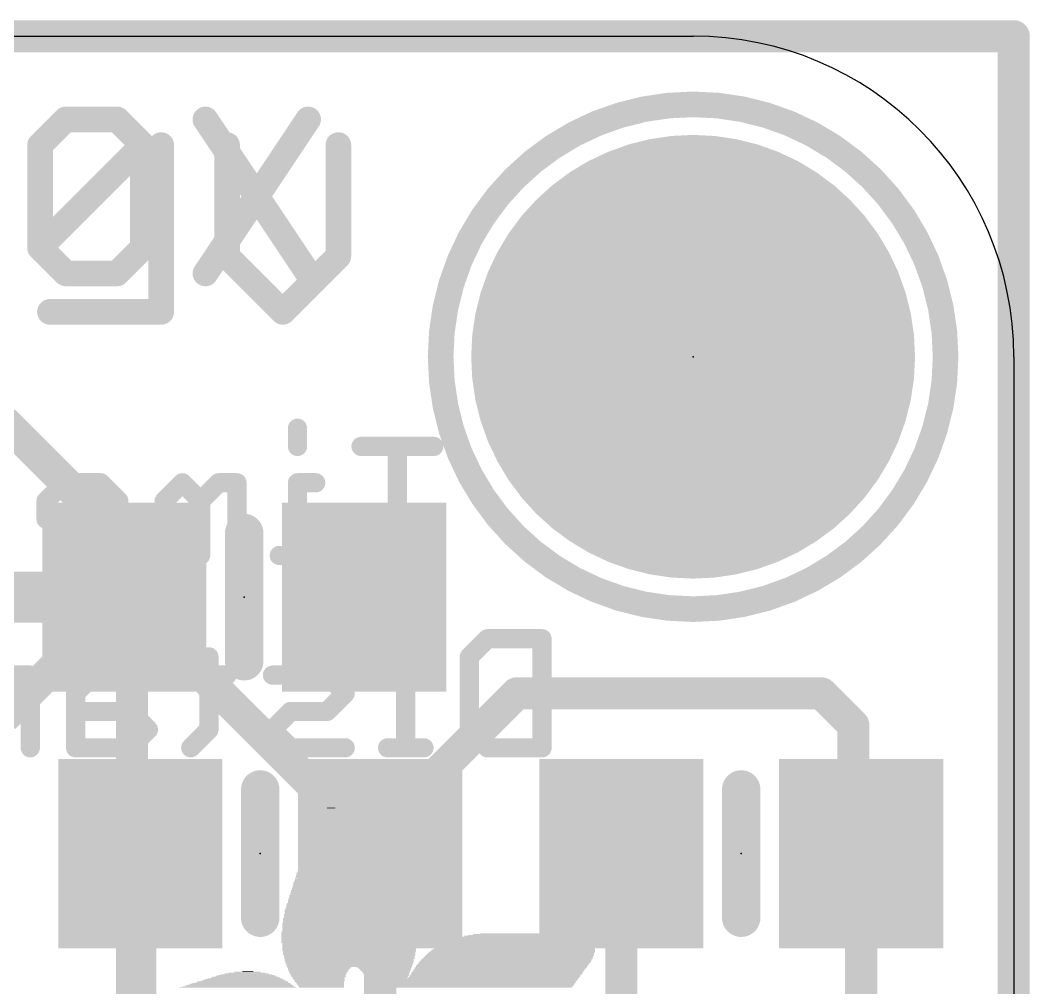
# Model space of a CAD drawing. Extents: x -0.1 to 20.4, y -0.1 to 17.9.
# Drawn here: x 12.45 to 20.45, y 10.24 to 17.91 of the extents above; entities that cross this region are included whole.
import ezdxf

# ---------------------------------------------------------------- set-up
doc = ezdxf.new("R2010")
doc.units = 0
for name, color, linetype in [('1', 12, 'CONTINUOUS'), ('16', 132, 'CONTINUOUS'), ('17', 110, 'CONTINUOUS'), ('20', 53, 'CONTINUOUS'), ('21', 40, 'CONTINUOUS'), ('22', 6, 'CONTINUOUS'), ('23', 53, 'CONTINUOUS')]:
    doc.layers.add(name, color=color, linetype=linetype)

# ---------------------------------------------------------------- blocks, each defined once
blk = doc.blocks.new('RECT')
blk.add_solid([(-0.5, -0.5), (0.5, -0.5), (-0.5, 0.5), (0.5, 0.5)])
blk = doc.blocks.new('ROUNDP')
at = {"const_width": 0.5}
blk.add_lwpolyline([(0, -0.25, 1), (0, 0.25, 1), (0, -0.25)], format="xyb", dxfattribs=at)

msp = doc.modelspace()

# ---------------------------------------------------------------- linework, layer by layer
at = {"layer": '1'}
for points, const_width in [([(0, 17.78), (20.32, 17.78)], 0.254), ([(20.32, 17.78), (20.32, 0)], 0.254), ([(11.684, 13.335), (13.274, 13.335)], 0.4064), ([(12.319, 12.38), (13.274, 13.335)], 0.254), ([(13.274, 13.335), (15.301, 11.308)], 0.254), ([(15.301, 11.491), (16.383, 12.573)], 0.254), ([(16.383, 12.573), (18.796, 12.573)], 0.254), ([(18.796, 12.573), (19.05, 12.319)], 0.254), ([(19.05, 12.319), (19.05, 11.364)], 0.254), ([(15.301, 11.303), (15.301, 11.491)], 0.254), ([(19.05, 11.364), (19.111, 11.303)], 0.254), ([(13.401, 11.303), (13.401, 9.636)], 0.254), ([(15.301, 11.308), (15.301, 11.303)], 0.254), ([(15.301, 11.303), (15.301, 9.636)], 0.254), ([(17.211, 11.303), (17.211, 9.636)], 0.254), ([(19.111, 9.636), (19.111, 11.303)], 0.254)]:
    msp.add_lwpolyline(points, dxfattribs=dict(at, const_width=const_width))
for points, const_width in [([(20.3835, 17.78, 1), (20.2565, 17.78)], 0.127), ([(20.32, 17.7165, 1), (20.32, 17.8435)], 0.127), ([(13.274, 13.2334, 1), (13.274, 13.4366)], 0.2032), ([(13.3189, 13.3799, 1), (13.2291, 13.2901)], 0.127), ([(13.3189, 13.2901, 1), (13.2291, 13.3799)], 0.127), ([(16.383, 12.6365, 1), (16.383, 12.5095)], 0.127), ([(16.4279, 12.5281, 1), (16.3381, 12.6179)], 0.127), ([(18.8409, 12.6179, 1), (18.7511, 12.5281)], 0.127), ([(18.796, 12.5095, 1), (18.796, 12.6365)], 0.127), ([(19.1135, 12.319, 1), (18.9865, 12.319)], 0.127), ([(19.0051, 12.2741, 1), (19.0949, 12.3639)], 0.127), ([(15.3645, 11.491, 1), (15.2375, 11.491)], 0.127), ([(15.2561, 11.5359, 1), (15.3459, 11.4461)], 0.127), ([(19.0949, 11.4089, 1), (19.0051, 11.3191)], 0.127), ([(13.4645, 11.303, 1), (13.3375, 11.303)], 0.127), ([(15.3645, 11.308, 1), (15.2375, 11.308)], 0.127), ([(15.3645, 11.303, 1), (15.2375, 11.303)], 0.127), ([(15.2375, 11.303, 1), (15.3645, 11.303)], 0.127), ([(15.2375, 11.303, 1), (15.3645, 11.303)], 0.127), ([(15.2561, 11.2631, 1), (15.3459, 11.3529)], 0.127), ([(17.2745, 11.303, 1), (17.1475, 11.303)], 0.127), ([(18.9865, 11.364, 1), (19.1135, 11.364)], 0.127), ([(19.1745, 11.303, 1), (19.0475, 11.303)], 0.127), ([(19.0661, 11.2581, 1), (19.1559, 11.3479)], 0.127)]:
    msp.add_lwpolyline(points, format="xyb", dxfattribs=dict(at, const_width=const_width))
at = {"layer": '16', "const_width": 0.254}
for points in [[(0, 17.78), (20.32, 17.78)], [(20.32, 17.78), (20.32, 0)], [(12.319, 14.732), (13.335, 13.716)], [(13.335, 13.716), (13.335, 7.747)]]:
    msp.add_lwpolyline(points, dxfattribs=at)
at = {"layer": '16', "const_width": 0.127}
for points in [[(20.3835, 17.78, 1), (20.2565, 17.78)], [(20.32, 17.7165, 1), (20.32, 17.8435)], [(13.3985, 13.716, 1), (13.2715, 13.716)], [(13.2901, 13.6711, 1), (13.3799, 13.7609)]]:
    msp.add_lwpolyline(points, format="xyb", dxfattribs=at)
at = {"layer": '20'}
for p, q in [((2.54, 17.78), (17.78, 17.78)), ((20.32, 15.24), (20.32, 2.54))]:
    msp.add_line(p, q, dxfattribs=at)
msp.add_arc((17.78, 15.24), 2.54, 0, 90, dxfattribs=at)
at = {"layer": '21'}
for points, const_width in [([(17.78, 13.24, 1), (17.78, 17.24, 1), (17.78, 13.24)], 0.2032), ([(12.8106, 17.1714, 1), (12.8106, 17.0698)], 0.1016), ([(12.8465, 17.0847, 1), (12.7746, 17.1566)], 0.1016), ([(13.2532, 17.1566, 1), (13.1814, 17.0847)], 0.1016), ([(13.2173, 17.0698, 1), (13.2173, 17.1714)], 0.1016), ([(13.9592, 17.1488, 1), (13.8746, 17.0925)], 0.1016), ([(14.7727, 17.0925, 1), (14.6881, 17.1488)], 0.1016), ([(12.658, 16.9173, 1), (12.5564, 16.9173)], 0.1016), ([(12.5713, 16.9532, 1), (12.6431, 16.8813)], 0.1016), ([(13.4715, 16.9173, 1), (13.3699, 16.9173)], 0.1016), ([(13.4566, 16.8813, 1), (13.3848, 16.9532)], 0.1016), ([(13.3848, 16.8813, 1), (13.4566, 16.9532)], 0.1016), ([(12.6431, 16.1397, 1), (12.5713, 16.0679)], 0.1016), ([(12.5713, 16.1397, 1), (12.6431, 16.0679)], 0.1016), ([(13.4566, 16.0679, 1), (13.3848, 16.1397)], 0.1016), ([(12.5564, 16.1038, 1), (12.658, 16.1038)], 0.1016), ([(13.3699, 16.1038, 1), (13.4715, 16.1038)], 0.1016), ([(12.8106, 15.9512, 1), (12.8106, 15.8496)], 0.1016), ([(13.2173, 15.8496, 1), (13.2173, 15.9512)], 0.1016), ([(12.7746, 15.8645, 1), (12.8465, 15.9363)], 0.1016), ([(13.1814, 15.9363, 1), (13.2532, 15.8645)], 0.1016), ([(13.8746, 15.9286, 1), (13.9592, 15.8722)], 0.1016), ([(14.6881, 15.8722, 1), (14.7727, 15.9286)], 0.1016), ([(14.3002, 13.843, 1), (14.1478, 13.843)], 0.1524), ([(14.1478, 12.827, 1), (14.3002, 12.827)], 0.1524), ([(14.4272, 11.811, 1), (14.2748, 11.811)], 0.1524), ([(18.2372, 11.811, 1), (18.0848, 11.811)], 0.1524), ([(14.2748, 10.795, 1), (14.4272, 10.795)], 0.1524), ([(18.0848, 10.795, 1), (18.2372, 10.795)], 0.1524)]:
    msp.add_lwpolyline(points, format="xyb", dxfattribs=dict(at, const_width=const_width))
for points, const_width in [([(12.6072, 16.9173), (12.8106, 17.1206)], 0.2032), ([(12.8106, 17.1206), (13.2173, 17.1206)], 0.2032), ([(13.2173, 17.1206), (13.4207, 16.9173)], 0.2032), ([(13.9169, 17.1206), (14.7304, 15.9004)], 0.2032), ([(14.7304, 17.1206), (13.9169, 15.9004)], 0.2032), ([(12.6072, 16.1038), (12.6072, 16.9173)], 0.2032), ([(12.6072, 16.1038), (13.4207, 16.9173)], 0.2032), ([(13.4207, 16.9173), (13.4207, 16.1038)], 0.2032), ([(12.8106, 15.9004), (12.6072, 16.1038)], 0.2032), ([(13.4207, 16.1038), (13.2173, 15.9004)], 0.2032), ([(13.2173, 15.9004), (12.8106, 15.9004)], 0.2032), ([(14.224, 12.827), (14.224, 13.843)], 0.3048), ([(14.351, 11.811), (14.351, 10.795)], 0.3048), ([(18.161, 11.811), (18.161, 10.795)], 0.3048)]:
    msp.add_lwpolyline(points, dxfattribs=dict(at, const_width=const_width))
at = {"layer": '22'}
for points, const_width in [([(13.5666, 16.9175), (13.5666, 15.5956)], 0.2032), ([(14.0886, 16.0362), (14.0886, 16.9175)], 0.2032), ([(14.9699, 16.9175), (14.9699, 16.0362)], 0.2032), ([(14.5292, 15.5956), (14.0886, 16.0362)], 0.2032), ([(14.9699, 16.0362), (14.5292, 15.5956)], 0.2032), ([(13.5666, 15.5956), (12.6853, 15.5956)], 0.2032), ([(14.6463, 14.6736), (14.6463, 14.5295)], 0.1524), ([(15.7258, 14.5295), (15.1496, 14.5295)], 0.1524), ([(15.4377, 13.6652), (15.4377, 14.5295)], 0.1524), ([(12.799, 14.2414), (12.6549, 14.0974)], 0.1524), ([(13.0871, 14.2414), (12.799, 14.2414)], 0.1524), ([(13.2311, 14.0974), (13.0871, 14.2414)], 0.1524), ([(13.7345, 14.2414), (13.5904, 14.0974)], 0.1524), ([(13.8785, 14.0974), (13.7345, 14.2414)], 0.1524), ([(14.0226, 14.2414), (13.8785, 14.0974)], 0.1524), ([(14.1666, 14.2414), (14.0226, 14.2414)], 0.1524), ([(14.1666, 13.6652), (14.1666, 14.2414)], 0.1524), ([(14.7903, 14.2414), (14.6463, 14.2414)], 0.1524), ([(14.6463, 14.2414), (14.6463, 13.6652)], 0.1524), ([(12.6549, 14.0974), (12.6549, 13.9533)], 0.1524), ([(13.2311, 13.8093), (13.2311, 14.0974)], 0.1524), ([(13.5904, 14.0974), (13.5904, 13.6652)], 0.1524), ([(13.8785, 14.0974), (13.8785, 13.6652)], 0.1524), ([(12.6549, 13.9533), (13.2311, 13.9533)], 0.1524), ([(13.0871, 13.6652), (13.2311, 13.8093)], 0.1524), ([(12.799, 13.6652), (13.0871, 13.6652)], 0.1524), ([(14.7903, 13.6652), (14.5022, 13.6652)], 0.1524), ([(15.5038, 13.1496), (15.5038, 13.0055)], 0.1524), ([(16.0072, 12.8615), (16.1512, 13.0055)], 0.1524), ([(16.1512, 13.0055), (16.5834, 13.0055)], 0.1524), ([(16.5834, 13.0055), (16.5834, 12.1412)], 0.1524), ([(13.9446, 12.8615), (13.9446, 12.2853)], 0.1524), ([(16.0072, 12.2853), (16.0072, 12.8615)], 0.1524), ([(12.5295, 12.7174), (12.0973, 12.7174)], 0.1524), ([(12.5295, 12.1412), (12.5295, 12.7174)], 0.1524), ([(13.0328, 12.7174), (12.8888, 12.5734)], 0.1524), ([(13.3209, 12.7174), (13.0328, 12.7174)], 0.1524), ([(14.0887, 12.7174), (13.8006, 12.7174)], 0.1524), ([(14.8801, 12.7174), (14.448, 12.7174)], 0.1524), ([(15.0242, 12.5734), (14.8801, 12.7174)], 0.1524), ([(15.6479, 12.7174), (15.5038, 12.7174)], 0.1524), ([(15.5038, 12.7174), (15.5038, 12.1412)], 0.1524), ([(12.8888, 12.5734), (12.8888, 12.1412)], 0.1524), ([(14.8801, 12.4293), (15.0242, 12.5734)], 0.1524), ([(13.3209, 12.4293), (12.8888, 12.4293)], 0.1524), ([(13.465, 12.2853), (13.3209, 12.4293)], 0.1524), ([(14.448, 12.2853), (14.592, 12.4293)], 0.1524), ([(14.592, 12.4293), (14.8801, 12.4293)], 0.1524), ([(13.3209, 12.1412), (13.465, 12.2853)], 0.1524), ([(13.9446, 12.2853), (13.8006, 12.1412)], 0.1524), ([(14.592, 12.1412), (14.448, 12.2853)], 0.1524), ([(16.1512, 12.1412), (16.0072, 12.2853)], 0.1524), ([(12.8888, 12.1412), (13.3209, 12.1412)], 0.1524), ([(15.0242, 12.1412), (14.592, 12.1412)], 0.1524), ([(15.6479, 12.1412), (15.3598, 12.1412)], 0.1524), ([(16.5834, 12.1412), (16.1512, 12.1412)], 0.1524)]:
    msp.add_lwpolyline(points, dxfattribs=dict(at, const_width=const_width))
for points, const_width in [([(13.6174, 16.9175, 1), (13.5158, 16.9175)], 0.1016), ([(14.1394, 16.9175, 1), (14.0378, 16.9175)], 0.1016), ([(15.0207, 16.9175, 1), (14.9191, 16.9175)], 0.1016), ([(14.1245, 16.0722, 1), (14.0527, 16.0003)], 0.1016), ([(14.0378, 16.0362, 1), (14.1394, 16.0362)], 0.1016), ([(14.9191, 16.0362, 1), (15.0207, 16.0362)], 0.1016), ([(15.0058, 16.0003, 1), (14.934, 16.0722)], 0.1016), ([(12.6853, 15.6464, 1), (12.6853, 15.5448)], 0.1016), ([(13.5666, 15.5448, 1), (13.5666, 15.6464)], 0.1016), ([(14.4933, 15.6315, 1), (14.5652, 15.5597)], 0.1016), ([(14.4933, 15.5597, 1), (14.5652, 15.6315)], 0.1016), ([(13.5158, 15.5956, 1), (13.6174, 15.5956)], 0.1016), ([(14.6844, 14.6736, 1), (14.6082, 14.6736)], 0.0762), ([(14.6082, 14.5295, 1), (14.6844, 14.5295)], 0.0762), ([(15.1496, 14.5676, 1), (15.1496, 14.4914)], 0.0762), ([(15.4758, 14.5295, 1), (15.3996, 14.5295)], 0.0762), ([(15.7258, 14.4914, 1), (15.7258, 14.5676)], 0.0762), ([(12.799, 14.2795, 1), (12.799, 14.2033)], 0.0762), ([(12.8259, 14.2145, 1), (12.772, 14.2684)], 0.0762), ([(13.114, 14.2684, 1), (13.0601, 14.2145)], 0.0762), ([(13.0871, 14.2033, 1), (13.0871, 14.2795)], 0.0762), ([(13.7614, 14.2684, 1), (13.7075, 14.2145)], 0.0762), ([(13.7614, 14.2145, 1), (13.7075, 14.2684)], 0.0762), ([(14.0226, 14.2795, 1), (14.0226, 14.2033)], 0.0762), ([(14.0495, 14.2145, 1), (13.9956, 14.2684)], 0.0762), ([(14.2047, 14.2414, 1), (14.1285, 14.2414)], 0.0762), ([(14.1666, 14.2033, 1), (14.1666, 14.2795)], 0.0762), ([(14.6463, 14.2795, 1), (14.6463, 14.2033)], 0.0762), ([(14.6844, 14.2414, 1), (14.6082, 14.2414)], 0.0762), ([(14.7903, 14.2033, 1), (14.7903, 14.2795)], 0.0762), ([(12.693, 14.0974, 1), (12.6168, 14.0974)], 0.0762), ([(12.628, 14.1243, 1), (12.6818, 14.0704)], 0.0762), ([(13.2692, 14.0974, 1), (13.193, 14.0974)], 0.0762), ([(13.2042, 14.0704, 1), (13.2581, 14.1243)], 0.0762), ([(13.6285, 14.0974, 1), (13.5523, 14.0974)], 0.0762), ([(13.5635, 14.1243, 1), (13.6174, 14.0704)], 0.0762), ([(13.9166, 14.0974, 1), (13.8404, 14.0974)], 0.0762), ([(13.8516, 14.1243, 1), (13.9055, 14.0704)], 0.0762), ([(13.8516, 14.0704, 1), (13.9055, 14.1243)], 0.0762), ([(12.6549, 13.9914, 1), (12.6549, 13.9152)], 0.0762), ([(13.2311, 13.9152, 1), (13.2311, 13.9914)], 0.0762), ([(12.6168, 13.9533, 1), (12.693, 13.9533)], 0.0762), ([(13.193, 13.8093, 1), (13.2692, 13.8093)], 0.0762), ([(13.2581, 13.7823, 1), (13.2042, 13.8362)], 0.0762), ([(12.799, 13.7033, 1), (12.799, 13.6271)], 0.0762), ([(13.0601, 13.6921, 1), (13.114, 13.6383)], 0.0762), ([(13.0871, 13.6271, 1), (13.0871, 13.7033)], 0.0762), ([(13.5523, 13.6652, 1), (13.6285, 13.6652)], 0.0762), ([(13.8404, 13.6652, 1), (13.9166, 13.6652)], 0.0762), ([(14.1285, 13.6652, 1), (14.2047, 13.6652)], 0.0762), ([(14.5022, 13.7033, 1), (14.5022, 13.6271)], 0.0762), ([(14.6082, 13.6652, 1), (14.6844, 13.6652)], 0.0762), ([(14.7903, 13.6271, 1), (14.7903, 13.7033)], 0.0762), ([(15.3996, 13.6652, 1), (15.4758, 13.6652)], 0.0762), ([(15.5419, 13.1496, 1), (15.4657, 13.1496)], 0.0762), ([(15.4657, 13.0055, 1), (15.5419, 13.0055)], 0.0762), ([(16.1512, 13.0436, 1), (16.1512, 12.9674)], 0.0762), ([(16.1782, 12.9786, 1), (16.1243, 13.0325)], 0.0762), ([(16.6215, 13.0055, 1), (16.5453, 13.0055)], 0.0762), ([(16.5834, 12.9674, 1), (16.5834, 13.0436)], 0.0762), ([(13.9827, 12.8615, 1), (13.9065, 12.8615)], 0.0762), ([(15.9802, 12.8884, 1), (16.0341, 12.8345)], 0.0762), ([(16.0453, 12.8615, 1), (15.9691, 12.8615)], 0.0762), ([(12.5676, 12.7174, 1), (12.4914, 12.7174)], 0.0762), ([(12.5295, 12.6793, 1), (12.5295, 12.7555)], 0.0762), ([(13.0328, 12.7555, 1), (13.0328, 12.6793)], 0.0762), ([(13.0598, 12.6905, 1), (13.0059, 12.7444)], 0.0762), ([(13.3209, 12.6793, 1), (13.3209, 12.7555)], 0.0762), ([(13.8006, 12.7555, 1), (13.8006, 12.6793)], 0.0762), ([(14.0887, 12.6793, 1), (14.0887, 12.7555)], 0.0762), ([(14.448, 12.7555, 1), (14.448, 12.6793)], 0.0762), ([(14.9071, 12.7444, 1), (14.8532, 12.6905)], 0.0762), ([(14.8801, 12.6793, 1), (14.8801, 12.7555)], 0.0762), ([(15.5038, 12.7555, 1), (15.5038, 12.6793)], 0.0762), ([(15.5419, 12.7174, 1), (15.4657, 12.7174)], 0.0762), ([(15.6479, 12.6793, 1), (15.6479, 12.7555)], 0.0762), ([(12.8618, 12.6003, 1), (12.9157, 12.5464)], 0.0762), ([(12.9269, 12.5734, 1), (12.8507, 12.5734)], 0.0762), ([(15.0511, 12.5464, 1), (14.9973, 12.6003)], 0.0762), ([(14.9973, 12.5464, 1), (15.0511, 12.6003)], 0.0762), ([(12.8888, 12.4674, 1), (12.8888, 12.3912)], 0.0762), ([(13.3479, 12.4563, 1), (13.294, 12.4024)], 0.0762), ([(13.3209, 12.3912, 1), (13.3209, 12.4674)], 0.0762), ([(14.592, 12.4674, 1), (14.592, 12.3912)], 0.0762), ([(14.619, 12.4024, 1), (14.5651, 12.4563)], 0.0762), ([(14.8532, 12.4563, 1), (14.9071, 12.4024)], 0.0762), ([(14.8801, 12.3912, 1), (14.8801, 12.4674)], 0.0762), ([(13.4919, 12.2583, 1), (13.4381, 12.3122)], 0.0762), ([(13.4381, 12.2583, 1), (13.4919, 12.3122)], 0.0762), ([(13.9065, 12.2853, 1), (13.9827, 12.2853)], 0.0762), ([(13.9716, 12.2583, 1), (13.9177, 12.3122)], 0.0762), ([(14.4749, 12.3122, 1), (14.421, 12.2583)], 0.0762), ([(14.421, 12.3122, 1), (14.4749, 12.2583)], 0.0762), ([(16.0341, 12.3122, 1), (15.9802, 12.2583)], 0.0762), ([(15.9691, 12.2853, 1), (16.0453, 12.2853)], 0.0762), ([(12.4914, 12.1412, 1), (12.5676, 12.1412)], 0.0762), ([(12.8888, 12.1793, 1), (12.8888, 12.1031)], 0.0762), ([(12.8507, 12.1412, 1), (12.9269, 12.1412)], 0.0762), ([(13.294, 12.1681, 1), (13.3479, 12.1143)], 0.0762), ([(13.3209, 12.1031, 1), (13.3209, 12.1793)], 0.0762), ([(13.7736, 12.1681, 1), (13.8275, 12.1143)], 0.0762), ([(14.592, 12.1793, 1), (14.592, 12.1031)], 0.0762), ([(14.5651, 12.1143, 1), (14.619, 12.1681)], 0.0762), ([(15.0242, 12.1031, 1), (15.0242, 12.1793)], 0.0762), ([(15.3598, 12.1793, 1), (15.3598, 12.1031)], 0.0762), ([(15.4657, 12.1412, 1), (15.5419, 12.1412)], 0.0762), ([(15.6479, 12.1031, 1), (15.6479, 12.1793)], 0.0762), ([(16.1512, 12.1793, 1), (16.1512, 12.1031)], 0.0762), ([(16.1243, 12.1143, 1), (16.1782, 12.1681)], 0.0762), ([(16.5453, 12.1412, 1), (16.6215, 12.1412)], 0.0762), ([(16.5834, 12.1031, 1), (16.5834, 12.1793)], 0.0762)]:
    msp.add_lwpolyline(points, format="xyb", dxfattribs=dict(at, const_width=const_width))
at = {"layer": '23'}
for p in [(17.78, 15.24), (14.224, 13.335), (14.351, 11.303), (18.161, 11.303)]:
    msp.add_point(p, dxfattribs=at)

# ---------------------------------------------------------------- block references
at = {"layer": '1', "xscale": 1.3, "yscale": 1.5, "rotation": 180}
for p in [(13.274, 13.335), (15.174, 13.335)]:
    msp.add_blockref('RECT', p, dxfattribs=at)
at = {"layer": '1', "xscale": 1.3, "yscale": 1.5}
for p in [(13.401, 11.303), (15.301, 11.303), (17.211, 11.303), (19.111, 11.303)]:
    msp.add_blockref('RECT', p, dxfattribs=at)
at = {"layer": '17', "xscale": 3.516, "yscale": 3.516}
msp.add_blockref('ROUNDP', (17.78, 15.24), dxfattribs=at)
msp.add_blockref('ROUNDP', (17.78, 15.24), dxfattribs=at)
at = {"layer": '22', "rotation": 180}
for p, xscale, yscale in [((14.9098, 11.6014), 0.235, 0.0063), ((14.913, 11.5951), 0.2413, 0.0064), ((14.9098, 11.6142), 0.2222, 0.0063), ((14.9098, 11.6078), 0.2222, 0.0064), ((14.9098, 11.6205), 0.2096, 0.0064), ((14.9098, 11.6269), 0.1968, 0.0063), ((14.9098, 11.6332), 0.1842, 0.0064), ((14.9098, 11.6395), 0.1714, 0.0063), ((14.9066, 11.6459), 0.1524, 0.0064), ((14.9098, 11.6523), 0.1334, 0.0063), ((14.913, 11.6586), 0.1016, 0.0064), ((14.913, 11.665), 0.0635, 0.0063), ((14.9225, 11.5252), 0.3238, 0.0063), ((14.9257, 11.5189), 0.3302, 0.0064), ((14.9193, 11.5443), 0.3048, 0.0064), ((14.9225, 11.538), 0.3112, 0.0063), ((14.9225, 11.5316), 0.3112, 0.0064), ((14.9194, 11.557), 0.2921, 0.0064), ((14.9194, 11.5507), 0.2921, 0.0063), ((14.9162, 11.5633), 0.2857, 0.0063), ((14.913, 11.5761), 0.2667, 0.0063), ((14.9162, 11.5697), 0.2731, 0.0064), ((14.913, 11.5888), 0.254, 0.0063), ((14.9162, 11.5824), 0.2603, 0.0064), ((14.9384, 11.449), 0.4064, 0.0063), ((14.9416, 11.4427), 0.4127, 0.0064), ((14.9416, 11.4364), 0.4127, 0.0063), ((14.9352, 11.4681), 0.3874, 0.0064), ((14.9352, 11.4618), 0.3874, 0.0063), ((14.9384, 11.4554), 0.3937, 0.0064), ((14.9321, 11.4871), 0.3683, 0.0063), ((14.9321, 11.4808), 0.3683, 0.0064), ((14.9352, 11.4745), 0.3746, 0.0063), ((14.932, 11.4935), 0.3556, 0.0064), ((14.9257, 11.5062), 0.3429, 0.0064), ((14.9289, 11.4999), 0.3493, 0.0063), ((14.9289, 11.5126), 0.3365, 0.0063), ((14.9543, 11.3665), 0.4889, 0.0064), ((14.9575, 11.3602), 0.4953, 0.0063), ((14.9606, 11.3538), 0.5016, 0.0064), ((14.9511, 11.3856), 0.4699, 0.0063), ((14.9543, 11.3792), 0.4763, 0.0064), ((14.9543, 11.3728), 0.4763, 0.0063), ((14.9479, 11.4046), 0.4508, 0.0064), ((14.9479, 11.3983), 0.4508, 0.0063), ((14.9511, 11.3919), 0.4572, 0.0064), ((14.9448, 11.4109), 0.4445, 0.0063), ((14.9447, 11.4237), 0.4318, 0.0063), ((14.9447, 11.4173), 0.4318, 0.0064), ((14.9448, 11.43), 0.4191, 0.0064), ((14.9733, 11.2776), 0.5778, 0.0064), ((14.9702, 11.2903), 0.5715, 0.0064), ((14.9702, 11.284), 0.5715, 0.0063), ((14.9701, 11.2967), 0.5588, 0.0063), ((14.967, 11.3094), 0.5525, 0.0063), ((14.967, 11.303), 0.5525, 0.0064), ((14.9606, 11.3284), 0.527, 0.0064), ((14.9638, 11.3221), 0.5334, 0.0063), ((14.967, 11.3157), 0.5397, 0.0064), ((14.9574, 11.3475), 0.508, 0.0063), ((14.9606, 11.3411), 0.5144, 0.0064), ((14.9638, 11.3347), 0.5207, 0.0063), ((14.986, 11.2078), 0.654, 0.0063), ((14.9892, 11.2014), 0.6604, 0.0064), ((14.9924, 11.1951), 0.6667, 0.0063), ((14.9828, 11.2268), 0.635, 0.0064), ((14.986, 11.2205), 0.6414, 0.0063), ((14.986, 11.2141), 0.6414, 0.0064), ((14.9797, 11.2332), 0.6287, 0.0063), ((14.9765, 11.2522), 0.6096, 0.0064), ((14.9797, 11.2459), 0.6159, 0.0063), ((14.9829, 11.2395), 0.6223, 0.0064), ((14.9733, 11.2713), 0.5906, 0.0063), ((14.9765, 11.2649), 0.5969, 0.0064), ((14.9765, 11.2586), 0.5969, 0.0063), ((15.0019, 11.1316), 0.7366, 0.0063), ((15.0019, 11.1252), 0.7366, 0.0064), ((15.0051, 11.1189), 0.7429, 0.0063), ((14.9955, 11.1506), 0.7112, 0.0064), ((14.9987, 11.1443), 0.7176, 0.0063), ((15.0019, 11.1379), 0.7239, 0.0064), ((14.9924, 11.1697), 0.6921, 0.0063), ((14.9956, 11.1633), 0.6985, 0.0064), ((14.9987, 11.157), 0.7048, 0.0063), ((14.9892, 11.1887), 0.6731, 0.0064), ((14.9924, 11.1824), 0.6795, 0.0063), ((14.9955, 11.176), 0.6858, 0.0064), ((15.0178, 11.049), 0.8191, 0.0064), ((15.021, 11.0427), 0.8255, 0.0063), ((15.0241, 11.0363), 0.8318, 0.0064), ((15.0145, 11.0681), 0.8001, 0.0063), ((15.0114, 11.0744), 0.7938, 0.0064), ((15.0178, 11.0617), 0.8065, 0.0064), ((15.0178, 11.0554), 0.8065, 0.0063), ((15.0114, 11.0871), 0.781, 0.0064), ((15.0114, 11.0808), 0.781, 0.0063), ((15.0082, 11.1062), 0.762, 0.0063), ((15.0082, 11.0998), 0.762, 0.0064), ((15.0114, 11.0935), 0.7684, 0.0063), ((15.0051, 11.1125), 0.7557, 0.0064), ((15.0336, 10.9538), 0.9144, 0.0063), ((15.0305, 10.9728), 0.8953, 0.0064), ((15.0337, 10.9665), 0.9017, 0.0063), ((15.0337, 10.9601), 0.9017, 0.0064), ((15.0273, 10.9919), 0.8763, 0.0063), ((15.0305, 10.9855), 0.8827, 0.0064), ((15.0305, 10.9792), 0.8827, 0.0063), ((15.0241, 11.0109), 0.8572, 0.0064), ((15.0273, 11.0046), 0.8636, 0.0063), ((15.0273, 10.9982), 0.8636, 0.0064), ((15.0209, 11.03), 0.8382, 0.0063), ((15.0241, 11.0236), 0.8446, 0.0064), ((15.0273, 11.0173), 0.8509, 0.0063), ((15.0368, 10.8966), 0.9588, 0.0064), ((15.04, 10.8902), 0.9652, 0.0063), ((15.04, 10.8839), 0.9652, 0.0064), ((15.0432, 10.8776), 0.9715, 0.0063), ((15.0368, 10.9093), 0.9462, 0.0064), ((15.04, 10.903), 0.9525, 0.0063), ((15.0337, 10.9347), 0.9271, 0.0064), ((15.0368, 10.9284), 0.9334, 0.0063), ((15.0368, 10.922), 0.9334, 0.0064), ((15.04, 10.9157), 0.9398, 0.0063), ((15.0336, 10.9474), 0.9144, 0.0064), ((15.0368, 10.9411), 0.9208, 0.0063), ((15.0463, 10.8077), 1.016, 0.0064), ((15.0463, 10.8014), 1.016, 0.0063), ((15.0463, 10.795), 1.016, 0.0064), ((15.0432, 10.8204), 1.0097, 0.0064), ((15.0432, 10.814), 1.0097, 0.0063), ((15.04, 10.8521), 0.9906, 0.0063), ((15.0432, 10.8458), 0.9969, 0.0064), ((15.0432, 10.8395), 0.9969, 0.0063), ((15.0432, 10.8331), 0.9969, 0.0064), ((15.0464, 10.8268), 1.0033, 0.0063), ((15.04, 10.8712), 0.9779, 0.0064), ((15.04, 10.8649), 0.9779, 0.0063), ((15.0432, 10.8585), 0.9843, 0.0064), ((15.0463, 10.7506), 1.0414, 0.0063), ((15.0495, 10.7442), 1.0478, 0.0064), ((15.0495, 10.7378), 1.0478, 0.0063), ((15.0495, 10.7315), 1.0478, 0.0064), ((15.0495, 10.7252), 1.0478, 0.0063), ((15.0495, 10.7188), 1.0478, 0.0064), ((15.0464, 10.7887), 1.0287, 0.0063), ((15.0464, 10.7823), 1.0287, 0.0064), ((15.0464, 10.7759), 1.0287, 0.0063), ((15.0495, 10.7696), 1.035, 0.0064), ((15.0495, 10.7633), 1.035, 0.0063), ((15.0495, 10.7569), 1.035, 0.0064), ((15.0527, 10.6807), 1.0668, 0.0064), ((15.0527, 10.6744), 1.0668, 0.0063), ((15.0527, 10.668), 1.0668, 0.0064), ((15.0527, 10.6616), 1.0668, 0.0063), ((15.0527, 10.6553), 1.0668, 0.0064), ((15.0527, 10.649), 1.0668, 0.0063), ((15.0527, 10.6426), 1.0668, 0.0064), ((15.0527, 10.6363), 1.0668, 0.0063), ((15.0526, 10.7125), 1.0541, 0.0063), ((15.0526, 10.7061), 1.0541, 0.0064), ((15.0526, 10.6997), 1.0541, 0.0063), ((15.0526, 10.6934), 1.0541, 0.0064), ((15.0526, 10.6871), 1.0541, 0.0063), ((16.437, 10.6363), 1.0414, 0.0063), ((16.4465, 10.6426), 1.0096, 0.0064), ((16.4529, 10.649), 0.9715, 0.0063), ((16.4624, 10.6553), 0.9271, 0.0064), ((16.475, 10.6616), 0.8763, 0.0063), ((16.491, 10.668), 0.7937, 0.0064), ((15.0527, 10.6299), 1.0668, 0.0064), ((15.0527, 10.6235), 1.0668, 0.0063), ((15.0527, 10.6172), 1.0668, 0.0064), ((15.0527, 10.6109), 1.0668, 0.0063), ((15.0527, 10.6045), 1.0668, 0.0064), ((15.0527, 10.5982), 1.0668, 0.0063), ((15.0559, 10.5918), 1.0605, 0.0064), ((15.0559, 10.5854), 1.0605, 0.0063), ((15.0559, 10.5791), 1.0605, 0.0064), ((15.0559, 10.5728), 1.0605, 0.0063), ((15.0559, 10.5664), 1.0605, 0.0064), ((15.0559, 10.5601), 1.0605, 0.0063), ((15.0559, 10.5537), 1.0605, 0.0064), ((16.3639, 10.5537), 1.2637, 0.0064), ((16.3703, 10.5601), 1.251, 0.0063), ((16.3735, 10.5664), 1.2446, 0.0064), ((16.3799, 10.5728), 1.2319, 0.0063), ((16.383, 10.5791), 1.2128, 0.0064), ((16.3894, 10.5854), 1.2001, 0.0063), ((16.3957, 10.5918), 1.1874, 0.0064), ((16.3989, 10.5982), 1.1684, 0.0063), ((16.402, 10.6045), 1.1493, 0.0064), ((16.4116, 10.6109), 1.1303, 0.0063), ((16.4148, 10.6172), 1.1113, 0.0064), ((16.4211, 10.6235), 1.0858, 0.0063), ((16.4306, 10.6299), 1.0668, 0.0064), ((15.0559, 10.5473), 1.0605, 0.0063), ((15.0559, 10.541), 1.0605, 0.0064), ((15.0559, 10.5347), 1.0605, 0.0063), ((15.0559, 10.522), 1.0477, 0.0063), ((15.0559, 10.5156), 1.0477, 0.0064), ((15.0559, 10.5092), 1.0477, 0.0063), ((15.0559, 10.5029), 1.0477, 0.0064), ((15.0591, 10.5283), 1.0541, 0.0064), ((15.059, 10.4966), 1.0414, 0.0063), ((15.0559, 10.4902), 1.0351, 0.0064), ((15.0559, 10.4839), 1.0351, 0.0063), ((15.0559, 10.4775), 1.0351, 0.0064), ((16.3132, 10.4775), 1.3399, 0.0064), ((16.3195, 10.4839), 1.3398, 0.0063), ((16.3226, 10.4902), 1.3335, 0.0064), ((16.3291, 10.4966), 1.3335, 0.0063), ((16.3322, 10.5029), 1.3272, 0.0064), ((16.3354, 10.5092), 1.3208, 0.0063), ((16.3386, 10.5156), 1.3145, 0.0064), ((16.3449, 10.522), 1.3144, 0.0063), ((16.3513, 10.5283), 1.3017, 0.0064), ((16.3544, 10.5347), 1.2954, 0.0063), ((16.3576, 10.541), 1.289, 0.0064), ((16.3639, 10.5473), 1.2763, 0.0063), ((15.0559, 10.4648), 1.0223, 0.0064), ((15.0559, 10.4585), 1.0223, 0.0063), ((15.0559, 10.4521), 1.0223, 0.0064), ((15.0591, 10.4711), 1.0287, 0.0063), ((15.059, 10.4458), 1.016, 0.0063), ((15.0559, 10.4394), 1.0097, 0.0064), ((15.0559, 10.433), 1.0097, 0.0063), ((15.0559, 10.4204), 0.9969, 0.0063), ((15.0559, 10.414), 0.9969, 0.0064), ((15.0591, 10.4267), 1.0033, 0.0064), ((15.059, 10.4077), 0.9906, 0.0063), ((14.8177, 10.4013), 0.508, 0.0064), ((14.8178, 10.3949), 0.4953, 0.0063), ((15.3321, 10.4013), 0.4318, 0.0064), ((15.3384, 10.3949), 0.4191, 0.0063), ((16.2529, 10.3949), 1.3589, 0.0063), ((16.2592, 10.4013), 1.3589, 0.0064), ((16.2656, 10.414), 1.3589, 0.0064), ((16.2624, 10.4077), 1.3525, 0.0063), ((16.2719, 10.4204), 1.3589, 0.0063), ((16.2751, 10.4267), 1.3525, 0.0064), ((16.2845, 10.4394), 1.3589, 0.0064), ((16.2814, 10.433), 1.3526, 0.0063), ((16.291, 10.4458), 1.3589, 0.0063), ((16.2941, 10.4521), 1.3526, 0.0064), ((16.3005, 10.4585), 1.3525, 0.0063), ((16.3036, 10.4648), 1.3462, 0.0064), ((16.31, 10.4711), 1.3462, 0.0063), ((14.2336, 10.3187), 0.5461, 0.0063), ((14.2336, 10.3251), 0.5207, 0.0064), ((14.2367, 10.3315), 0.4762, 0.0063), ((14.2399, 10.3378), 0.4445, 0.0064), ((14.2399, 10.3442), 0.4064, 0.0063), ((14.2431, 10.3505), 0.3493, 0.0064), ((14.2462, 10.3568), 0.2921, 0.0063), ((14.2494, 10.3632), 0.2096, 0.0064), ((14.2526, 10.3696), 0.0889, 0.0063), ((14.8146, 10.3886), 0.4889, 0.0064), ((14.8114, 10.3823), 0.4826, 0.0063), ((14.8114, 10.3759), 0.4699, 0.0064), ((14.8114, 10.3696), 0.4699, 0.0063), ((14.8114, 10.3632), 0.4572, 0.0064), ((14.8082, 10.3568), 0.4508, 0.0063), ((14.8114, 10.3505), 0.4445, 0.0064), ((14.8114, 10.3442), 0.4445, 0.0063), ((14.8114, 10.3378), 0.4318, 0.0064), ((14.8114, 10.3315), 0.4318, 0.0063), ((14.8146, 10.3251), 0.4255, 0.0064), ((14.8146, 10.3187), 0.4127, 0.0063), ((15.3384, 10.3886), 0.4064, 0.0064), ((15.3416, 10.3823), 0.4, 0.0063), ((15.3448, 10.3759), 0.3937, 0.0064), ((15.3448, 10.3696), 0.381, 0.0063), ((15.348, 10.3632), 0.3747, 0.0064), ((15.3512, 10.3568), 0.3683, 0.0063), ((15.348, 10.3505), 0.3619, 0.0064), ((15.3511, 10.3442), 0.3556, 0.0063), ((15.3543, 10.3378), 0.3492, 0.0064), ((15.3512, 10.3315), 0.3429, 0.0063), ((15.3543, 10.3251), 0.3366, 0.0064), ((15.3511, 10.3187), 0.3302, 0.0063), ((16.1989, 10.3187), 1.3525, 0.0063), ((16.2052, 10.3251), 1.3526, 0.0064), ((16.2115, 10.3378), 1.3525, 0.0064), ((16.2115, 10.3315), 1.3525, 0.0063), ((16.2179, 10.3442), 1.3526, 0.0063), ((16.2275, 10.3568), 1.3589, 0.0063), ((16.2243, 10.3505), 1.3525, 0.0064), ((16.2306, 10.3632), 1.3526, 0.0064), ((16.2401, 10.3759), 1.3589, 0.0064), ((16.237, 10.3696), 1.3525, 0.0063), ((16.2433, 10.3823), 1.3526, 0.0063), ((16.2496, 10.3886), 1.3525, 0.0064), ((14.1732, 10.2426), 0.9208, 0.0063), ((14.1796, 10.2489), 0.8827, 0.0064), ((14.1859, 10.2553), 0.8572, 0.0063), ((14.1923, 10.2616), 0.8319, 0.0064), ((14.1955, 10.268), 0.8001, 0.0063), ((14.2018, 10.2743), 0.7747, 0.0064), ((14.2081, 10.2806), 0.7366, 0.0063), ((14.2113, 10.287), 0.7176, 0.0064), ((14.2177, 10.2934), 0.6795, 0.0063), ((14.2209, 10.2997), 0.6477, 0.0064), ((14.224, 10.3061), 0.616, 0.0063), ((14.2304, 10.3124), 0.5905, 0.0064), ((14.8146, 10.3124), 0.4127, 0.0064), ((14.8177, 10.3061), 0.4064, 0.0063), ((14.8209, 10.2997), 0.4, 0.0064), ((14.8209, 10.2934), 0.4, 0.0063), ((14.8209, 10.287), 0.3874, 0.0064), ((14.8241, 10.2806), 0.381, 0.0063), ((14.8273, 10.2743), 0.3747, 0.0064), ((14.8273, 10.268), 0.3747, 0.0063), ((14.8305, 10.2616), 0.3683, 0.0064), ((14.8336, 10.2553), 0.362, 0.0063), ((14.8368, 10.2489), 0.3556, 0.0064), ((14.8368, 10.2426), 0.3556, 0.0063), ((16.0306, 10.3124), 1.6764, 0.0064), ((16.0306, 10.3061), 1.6764, 0.0063), ((16.0274, 10.2934), 1.6574, 0.0063), ((16.0306, 10.2997), 1.6637, 0.0064), ((16.0274, 10.287), 1.6446, 0.0064), ((16.0274, 10.2806), 1.6446, 0.0063), ((16.0243, 10.2743), 1.6383, 0.0064), ((16.0242, 10.268), 1.6256, 0.0063), ((16.0242, 10.2616), 1.6256, 0.0064), ((16.0179, 10.2426), 1.6002, 0.0063), ((16.0243, 10.2553), 1.6129, 0.0063), ((16.0211, 10.2489), 1.6065, 0.0064)]:
    msp.add_blockref('RECT', p, dxfattribs=dict(at, xscale=xscale, yscale=yscale))

doc.saveas('drawing.dxf')
